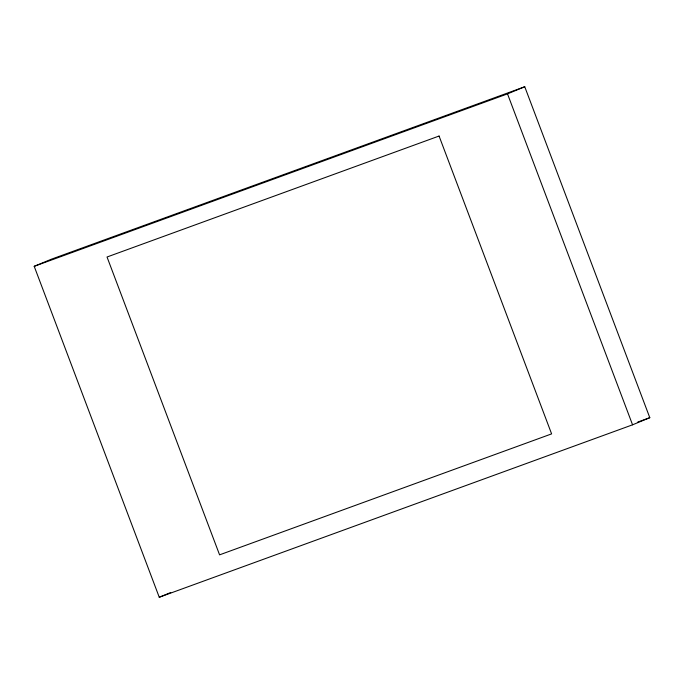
<?xml version="1.0" encoding="UTF-8"?>
<svg xmlns="http://www.w3.org/2000/svg" width="684" height="684" viewBox="0 0 684 684"><rect width="100%" height="100%" fill="white"/><g stroke="black" fill="none" stroke-linecap="round" stroke-linejoin="round"><path stroke-width="1.03" d="M34.2 266.315L51.437 259.185L524.748 86.748L649.8 417.685L632.563 424.815L159.252 597.252L34.2 266.315L507.511 93.879L524.748 86.748M159.252 597.252L170.743 592.498M637.77 422.062L649.8 417.685M507.511 93.879L632.563 424.815M439.068 136.039L107.037 257.004L219.581 554.852L551.612 433.887L439.068 136.039"/></g></svg>
